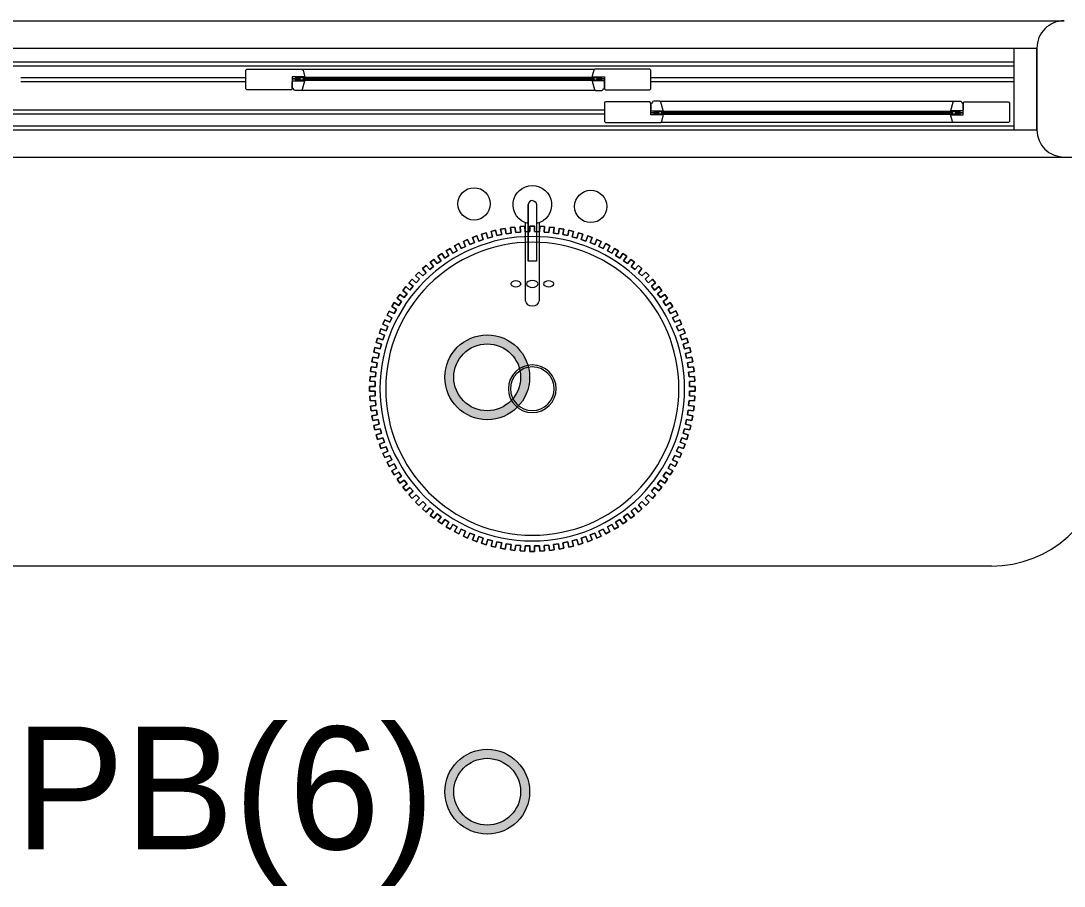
# Model space of a CAD drawing. Header units: metres. Extents: x 14 to 2416, y -346 to 476.
# Drawn here: x 141.987 to 143.517, y -133.198 to -131.928 of the extents above; entities that cross this region are included whole.
import ezdxf

# ---------------------------------------------------------------- set-up
doc = ezdxf.new("R2010")
doc.units = ezdxf.units.M
doc.linetypes.add('0', pattern=[0])
doc.linetypes.add('Dash Style-2', pattern=[0.694425, 0.48607, -0.208355])
doc.layers.get('0').update_dxf_attribs({"linetype": '0', "lineweight": 20})
for name, color, linetype, lineweight in [('A-ANNO-TEXT', 20, 'Continuous', 13), ('A-DOOR', 35, 'Continuous', 5), ('A-WALL', 250, 'Continuous', 20), ('baños', 251, 'Continuous', 0), ('cristales', 131, 'Continuous', 0), ('E Tuberia Emp Piso', 24, 'Dash Style-2', 40), ('MAVA -LUMINARIAS', 1, 'Continuous', 18)]:
    doc.layers.add(name, color=color, linetype=linetype, lineweight=lineweight)
doc.layers.add('MAVA Luminarias', color=1, linetype='Continuous')
doc.styles.add('CENTURY GOTHIC', font='GOTHIC.TTF')
doc.styles.get("Standard").update_dxf_attribs({"font": 'arial.ttf', "height": 0.1875})

# ---------------------------------------------------------------- blocks, each defined once
blk = doc.blocks.new('PL BASE 2N NASAS 09')
at = {"layer": 'A-DOOR'}
for p, q in [((166.3576, -5.2117), (169.0876, -5.2117)), ((166.4316, -5.2517), (169.0136, -5.2517)), ((169.0136, -5.2517), (169.0476, -5.2517)), ((169.0136, -5.2517), (169.0136, -5.3717)), ((169.0476, -5.3717), (169.0476, -5.2517)), ((166.4316, -5.2718), (169.0136, -5.2718)), ((167.8876, -5.2843), (167.8891, -5.2828)), ((167.8876, -5.3113), (167.8876, -5.2843)), ((167.8891, -5.2828), (167.9697, -5.2828)), ((167.9731, -5.2938), (167.9556, -5.2938)), ((167.9556, -5.2938), (167.9556, -5.3113)), ((167.9697, -5.2828), (167.9716, -5.2842)), ((167.9697, -5.2828), (168.3994, -5.2828)), ((167.9716, -5.2842), (167.9736, -5.2923)), ((167.9736, -5.2933), (167.9731, -5.2938)), ((167.9736, -5.2923), (167.9736, -5.2933)), ((168.3976, -5.2842), (168.3956, -5.2923)), ((168.3956, -5.2923), (168.3956, -5.2933)), ((168.3956, -5.2933), (168.3961, -5.2938)), ((168.3961, -5.2938), (168.4136, -5.2938)), ((168.3994, -5.2828), (168.3976, -5.2842)), ((168.4801, -5.2828), (168.3994, -5.2828)), ((168.4136, -5.2938), (168.4136, -5.3113)), ((168.4816, -5.2843), (168.4801, -5.2828)), ((168.4816, -5.3113), (168.4816, -5.2843)), ((167.9556, -5.2968), (167.9606, -5.2968)), ((167.9556, -5.2968), (167.9606, -5.2968)), ((167.9606, -5.2948), (167.9666, -5.2988)), ((167.9606, -5.2988), (167.9666, -5.2948)), ((168.4086, -5.2948), (168.4026, -5.2988)), ((168.4086, -5.2988), (168.4026, -5.2948)), ((168.4136, -5.2968), (168.4086, -5.2968)), ((168.4136, -5.2968), (168.4086, -5.2968)), ((167.8891, -5.3128), (167.8876, -5.3113)), ((167.9541, -5.3128), (167.8891, -5.3128)), ((167.9556, -5.3113), (167.9541, -5.3128)), ((168.4003, -5.3138), (167.9688, -5.3138)), ((168.4136, -5.3113), (168.4151, -5.3128)), ((168.4151, -5.3128), (168.4801, -5.3128)), ((168.4801, -5.3128), (168.4816, -5.3113)), ((168.4136, -5.3323), (168.4151, -5.3308)), ((168.4136, -5.3323), (168.4136, -5.3593)), ((168.4801, -5.3308), (168.4151, -5.3308)), ((168.4816, -5.3323), (168.4801, -5.3308)), ((168.4816, -5.3498), (168.4816, -5.3323)), ((168.4948, -5.3298), (168.9263, -5.3298)), ((168.9396, -5.3323), (168.9411, -5.3308)), ((168.9396, -5.3498), (168.9396, -5.3323)), ((168.9411, -5.3308), (169.0061, -5.3308)), ((169.0061, -5.3308), (169.0076, -5.3323)), ((169.0076, -5.3323), (169.0076, -5.3593)), ((168.4816, -5.3468), (168.4866, -5.3468)), ((168.4816, -5.3468), (168.4866, -5.3468)), ((168.4991, -5.3498), (168.4816, -5.3498)), ((168.4866, -5.3488), (168.4926, -5.3448)), ((168.4866, -5.3448), (168.4926, -5.3488)), ((168.4976, -5.3593), (168.4996, -5.3513)), ((168.4996, -5.3503), (168.4991, -5.3498)), ((168.4996, -5.3513), (168.4996, -5.3503)), ((168.9216, -5.3503), (168.9221, -5.3498)), ((168.9216, -5.3513), (168.9216, -5.3503)), ((168.9236, -5.3593), (168.9216, -5.3513)), ((168.9221, -5.3498), (168.9396, -5.3498)), ((168.9346, -5.3488), (168.9286, -5.3448)), ((168.9346, -5.3448), (168.9286, -5.3488)), ((168.9396, -5.3468), (168.9346, -5.3468)), ((168.9396, -5.3468), (168.9346, -5.3468)), ((168.4136, -5.3593), (168.4151, -5.3608)), ((168.4151, -5.3608), (168.4957, -5.3608)), ((168.4957, -5.3608), (168.4976, -5.3593)), ((168.9254, -5.3608), (168.4957, -5.3608)), ((168.9254, -5.3608), (168.9236, -5.3593)), ((169.0061, -5.3608), (168.9254, -5.3608)), ((169.0076, -5.3593), (169.0061, -5.3608)), ((166.4316, -5.3718), (169.0136, -5.3718)), ((169.0136, -5.3718), (169.0476, -5.3718)), ((166.3576, -5.4117), (169.0876, -5.4117))]:
    blk.add_line(p, q, dxfattribs=at)
at = {"layer": 'A-DOOR', "color": 8}
for p, q in [((166.4316, -5.2778), (169.0136, -5.2778)), ((167.5576, -5.2948), (167.8876, -5.2948)), ((167.5576, -5.3008), (167.8876, -5.3008)), ((168.4816, -5.2948), (169.0136, -5.2948)), ((168.4816, -5.3008), (169.0136, -5.3008)), ((168.4136, -5.3428), (167.0316, -5.3428)), ((168.4136, -5.3488), (167.0316, -5.3488)), ((166.4316, -5.3658), (169.0136, -5.3658))]:
    blk.add_line(p, q, dxfattribs=at)
at = {"layer": 'A-DOOR'}
for points in [[(167.9731, -5.2938), (167.9611, -5.2938), (167.9611, -5.2948), (167.9731, -5.2948)], [(168.3961, -5.2938), (168.4081, -5.2938), (168.4081, -5.2948), (168.3961, -5.2948)], [(167.9556, -5.2968), (167.9606, -5.2968), (167.9606, -5.2968), (167.9556, -5.2968)], [(167.9606, -5.2948), (167.9666, -5.2948), (167.9666, -5.2988), (167.9606, -5.2988)], [(167.9606, -5.2948), (168.4086, -5.2948), (168.4086, -5.2988), (167.9606, -5.2988)], [(167.9731, -5.2988), (167.9611, -5.2988), (167.9611, -5.2998), (167.9731, -5.2998)], [(167.9666, -5.2948), (167.9716, -5.2948), (167.9716, -5.2988), (167.9666, -5.2988)], [(168.3961, -5.2988), (168.4081, -5.2988), (168.4081, -5.2998), (168.3961, -5.2998)], [(168.4026, -5.2948), (168.3976, -5.2948), (168.3976, -5.2988), (168.4026, -5.2988)], [(168.4086, -5.2948), (168.4026, -5.2948), (168.4026, -5.2988), (168.4086, -5.2988)], [(168.4136, -5.2968), (168.4086, -5.2968), (168.4086, -5.2968), (168.4136, -5.2968)], [(168.4816, -5.3468), (168.4866, -5.3468), (168.4866, -5.3468), (168.4816, -5.3468)], [(168.9346, -5.3488), (168.4866, -5.3488), (168.4866, -5.3448), (168.9346, -5.3448)], [(168.4866, -5.3488), (168.4926, -5.3488), (168.4926, -5.3448), (168.4866, -5.3448)], [(168.4991, -5.3448), (168.4871, -5.3448), (168.4871, -5.3438), (168.4991, -5.3438)], [(168.4991, -5.3498), (168.4871, -5.3498), (168.4871, -5.3488), (168.4991, -5.3488)], [(168.4926, -5.3488), (168.4976, -5.3488), (168.4976, -5.3448), (168.4926, -5.3448)], [(168.9221, -5.3448), (168.9341, -5.3448), (168.9341, -5.3438), (168.9221, -5.3438)], [(168.9221, -5.3498), (168.9341, -5.3498), (168.9341, -5.3488), (168.9221, -5.3488)], [(168.9286, -5.3488), (168.9236, -5.3488), (168.9236, -5.3448), (168.9286, -5.3448)], [(168.9346, -5.3488), (168.9286, -5.3488), (168.9286, -5.3448), (168.9346, -5.3448)], [(168.9396, -5.3468), (168.9346, -5.3468), (168.9346, -5.3468), (168.9396, -5.3468)]]:
    blk.add_lwpolyline(points, close=True, dxfattribs=at)
for points in [[(167.9577, -5.3123, 0.341999), (167.9558, -5.3108), (167.9556, -5.3104), (167.9556, -5.3008), (167.9566, -5.2998), (167.9736, -5.2998), (167.9736, -5.3003), (167.9703, -5.3127, -0.339454), (167.9688, -5.3138), (167.9597, -5.3138, -0.341999)], [(168.4114, -5.3123, -0.341999), (168.4134, -5.3108), (168.4136, -5.3104), (168.4136, -5.3008), (168.4126, -5.2998), (168.3956, -5.2998), (168.3956, -5.3003), (168.3989, -5.3127, 0.339454), (168.4003, -5.3138), (168.4095, -5.3138, 0.341999)], [(168.4837, -5.3313, -0.341999), (168.4818, -5.3328), (168.4816, -5.3331), (168.4816, -5.3428), (168.4826, -5.3438), (168.4996, -5.3438), (168.4996, -5.3433), (168.4963, -5.3309, 0.339454), (168.4948, -5.3298), (168.4857, -5.3298, 0.341999)], [(168.9374, -5.3313, 0.341999), (168.9394, -5.3328), (168.9396, -5.3331), (168.9396, -5.3428), (168.9386, -5.3438), (168.9216, -5.3438), (168.9216, -5.3433), (168.9249, -5.3309, -0.339454), (168.9263, -5.3298), (168.9355, -5.3298, -0.341999)]]:
    blk.add_lwpolyline(points, format="xyb", close=True, dxfattribs=at)
at = {"layer": 'A-DOOR', "color": 7}
for points in [[(167.9606, -5.2988), (168.4086, -5.2988), (168.4086, -5.2948), (167.9606, -5.2948)], [(168.9346, -5.3448), (168.4866, -5.3448), (168.4866, -5.3488), (168.9346, -5.3488)]]:
    blk.add_lwpolyline(points, close=True, dxfattribs=at)
at = {"layer": 'A-WALL'}
for p, q in [((169.0476, -5.2517), (169.0476, -5.3717)), ((169.0876, -5.4117), (169.7775, -5.4117))]:
    blk.add_line(p, q, dxfattribs=at)
for centre, start, end in [((169.0876, -5.2517), 89.9998, 180), ((169.0876, -5.3717), 180, 269.9993)]:
    blk.add_arc(centre, 0.04, start, end, dxfattribs=at)
at = {"layer": 'baños', "linetype": 'Continuous'}
blk.add_line((168.3138, -5.4814, 0.0001), (168.3138, -5.5643, 0.0004), dxfattribs=at)
at = {"layer": 'baños'}
for p, q in [((168.2399, -5.5228), (168.2333, -5.5248)), ((168.2333, -5.5248), (168.2399, -5.5228)), ((168.2423, -5.5304), (168.2399, -5.5228)), ((168.2399, -5.5228), (168.2423, -5.5304)), ((168.2538, -5.5191), (168.2472, -5.5208)), ((168.2472, -5.5208), (168.2538, -5.5191)), ((168.2472, -5.5208), (168.2491, -5.5285)), ((168.2491, -5.5285), (168.2472, -5.5208)), ((168.2557, -5.5269), (168.2538, -5.5191)), ((168.2538, -5.5191), (168.2557, -5.5269)), ((168.268, -5.5163), (168.2612, -5.5175)), ((168.2612, -5.5175), (168.268, -5.5163)), ((168.2612, -5.5175), (168.2627, -5.5254)), ((168.2627, -5.5254), (168.2612, -5.5175)), ((168.2694, -5.5242), (168.268, -5.5163)), ((168.268, -5.5163), (168.2694, -5.5242)), ((168.2764, -5.5231), (168.2694, -5.5242)), ((168.2694, -5.5242), (168.2764, -5.5231)), ((168.2822, -5.5143), (168.2754, -5.5152)), ((168.2754, -5.5152), (168.2822, -5.5143)), ((168.2754, -5.5152), (168.2764, -5.5231)), ((168.2764, -5.5231), (168.2754, -5.5152)), ((168.2832, -5.5223), (168.2822, -5.5143)), ((168.2822, -5.5143), (168.2832, -5.5223)), ((168.2902, -5.5216), (168.2832, -5.5223)), ((168.2832, -5.5223), (168.2902, -5.5216)), ((168.2966, -5.5132), (168.2898, -5.5136)), ((168.2898, -5.5136), (168.2966, -5.5132)), ((168.2898, -5.5136), (168.2902, -5.5216)), ((168.2902, -5.5216), (168.2898, -5.5136)), ((168.2971, -5.5212), (168.2966, -5.5132)), ((168.2966, -5.5132), (168.2971, -5.5212)), ((168.3042, -5.521), (168.2971, -5.5212)), ((168.2971, -5.5212), (168.3042, -5.521)), ((168.311, -5.513), (168.3042, -5.513)), ((168.3042, -5.513), (168.3042, -5.521)), ((168.3042, -5.521), (168.3042, -5.513)), ((168.3042, -5.513), (168.311, -5.513)), ((168.311, -5.521), (168.311, -5.513)), ((168.311, -5.513), (168.311, -5.521)), ((168.3181, -5.5212), (168.311, -5.521)), ((168.311, -5.521), (168.3181, -5.5212)), ((168.3186, -5.5132), (168.3181, -5.5212)), ((168.3181, -5.5212), (168.3186, -5.5132)), ((168.3254, -5.5136), (168.3186, -5.5132)), ((168.3186, -5.5132), (168.3254, -5.5136)), ((168.325, -5.5216), (168.3254, -5.5136)), ((168.3254, -5.5136), (168.325, -5.5216)), ((168.332, -5.5223), (168.325, -5.5216)), ((168.325, -5.5216), (168.332, -5.5223)), ((168.333, -5.5143), (168.332, -5.5223)), ((168.332, -5.5223), (168.333, -5.5143)), ((168.3398, -5.5152), (168.333, -5.5143)), ((168.333, -5.5143), (168.3398, -5.5152)), ((168.3388, -5.5231), (168.3398, -5.5152)), ((168.3398, -5.5152), (168.3388, -5.5231)), ((168.3458, -5.5242), (168.3388, -5.5231)), ((168.3388, -5.5231), (168.3458, -5.5242)), ((168.3472, -5.5163), (168.3458, -5.5242)), ((168.3458, -5.5242), (168.3472, -5.5163)), ((168.354, -5.5175), (168.3472, -5.5163)), ((168.3472, -5.5163), (168.354, -5.5175)), ((168.3525, -5.5254), (168.354, -5.5175)), ((168.354, -5.5175), (168.3525, -5.5254)), ((168.3614, -5.5191), (168.3595, -5.5269)), ((168.3595, -5.5269), (168.3614, -5.5191)), ((168.368, -5.5208), (168.3614, -5.5191)), ((168.3614, -5.5191), (168.368, -5.5208)), ((168.3661, -5.5285), (168.368, -5.5208)), ((168.368, -5.5208), (168.3661, -5.5285)), ((168.3753, -5.5228), (168.3729, -5.5304)), ((168.3729, -5.5304), (168.3753, -5.5228)), ((168.3819, -5.5248), (168.3753, -5.5228)), ((168.3753, -5.5228), (168.3819, -5.5248)), ((168.2128, -5.5326), (168.2065, -5.5354)), ((168.2065, -5.5354), (168.2128, -5.5326)), ((168.2065, -5.5354), (168.2098, -5.5427)), ((168.2098, -5.5427), (168.2065, -5.5354)), ((168.2161, -5.5399), (168.2128, -5.5326)), ((168.2128, -5.5326), (168.2161, -5.5399)), ((168.2226, -5.5372), (168.2161, -5.5399)), ((168.2161, -5.5399), (168.2226, -5.5372)), ((168.2262, -5.5273), (168.2198, -5.5297)), ((168.2198, -5.5297), (168.2262, -5.5273)), ((168.2198, -5.5297), (168.2226, -5.5372)), ((168.2226, -5.5372), (168.2198, -5.5297)), ((168.229, -5.5348), (168.2262, -5.5273)), ((168.2262, -5.5273), (168.229, -5.5348)), ((168.2357, -5.5325), (168.229, -5.5348)), ((168.229, -5.5348), (168.2357, -5.5325)), ((168.2333, -5.5248), (168.2357, -5.5325)), ((168.2357, -5.5325), (168.2333, -5.5248)), ((168.2491, -5.5285), (168.2423, -5.5304)), ((168.2423, -5.5304), (168.2491, -5.5285)), ((168.2627, -5.5254), (168.2557, -5.5269)), ((168.2557, -5.5269), (168.2627, -5.5254)), ((168.3595, -5.5269), (168.3525, -5.5254)), ((168.3525, -5.5254), (168.3595, -5.5269)), ((168.3729, -5.5304), (168.3661, -5.5285)), ((168.3661, -5.5285), (168.3729, -5.5304)), ((168.3795, -5.5325), (168.3819, -5.5248)), ((168.3819, -5.5248), (168.3795, -5.5325)), ((168.3862, -5.5348), (168.3795, -5.5325)), ((168.3795, -5.5325), (168.3862, -5.5348)), ((168.389, -5.5273), (168.3862, -5.5348)), ((168.3862, -5.5348), (168.389, -5.5273)), ((168.3954, -5.5297), (168.389, -5.5273)), ((168.389, -5.5273), (168.3954, -5.5297)), ((168.3926, -5.5372), (168.3954, -5.5297)), ((168.3954, -5.5297), (168.3926, -5.5372)), ((168.3991, -5.5399), (168.3926, -5.5372)), ((168.3926, -5.5372), (168.3991, -5.5399)), ((168.4024, -5.5326), (168.3991, -5.5399)), ((168.3991, -5.5399), (168.4024, -5.5326)), ((168.4087, -5.5354), (168.4024, -5.5326)), ((168.4024, -5.5326), (168.4087, -5.5354)), ((168.4054, -5.5427), (168.4087, -5.5354)), ((168.4087, -5.5354), (168.4054, -5.5427)), ((168.1749, -5.5533), (168.1692, -5.5572)), ((168.1692, -5.5572), (168.1749, -5.5533)), ((168.1794, -5.5599), (168.1749, -5.5533)), ((168.1749, -5.5533), (168.1794, -5.5599)), ((168.1871, -5.5456), (168.1812, -5.5492)), ((168.1812, -5.5492), (168.1871, -5.5456)), ((168.1812, -5.5492), (168.1854, -5.556)), ((168.1854, -5.556), (168.1812, -5.5492)), ((168.1912, -5.5525), (168.1871, -5.5456)), ((168.1871, -5.5456), (168.1912, -5.5525)), ((168.1974, -5.549), (168.1912, -5.5525)), ((168.1912, -5.5525), (168.1974, -5.549)), ((168.1997, -5.5387), (168.1937, -5.5419)), ((168.1937, -5.5419), (168.1997, -5.5387)), ((168.1937, -5.5419), (168.1974, -5.549)), ((168.1974, -5.549), (168.1937, -5.5419)), ((168.2035, -5.5458), (168.1997, -5.5387)), ((168.1997, -5.5387), (168.2035, -5.5458)), ((168.2098, -5.5427), (168.2035, -5.5458)), ((168.2035, -5.5458), (168.2098, -5.5427)), ((168.4117, -5.5458), (168.4054, -5.5427)), ((168.4054, -5.5427), (168.4117, -5.5458)), ((168.4155, -5.5387), (168.4117, -5.5458)), ((168.4117, -5.5458), (168.4155, -5.5387)), ((168.4215, -5.5419), (168.4155, -5.5387)), ((168.4155, -5.5387), (168.4215, -5.5419)), ((168.4178, -5.549), (168.4215, -5.5419)), ((168.4215, -5.5419), (168.4178, -5.549)), ((168.424, -5.5525), (168.4178, -5.549)), ((168.4178, -5.549), (168.424, -5.5525)), ((168.4281, -5.5456), (168.424, -5.5525)), ((168.424, -5.5525), (168.4281, -5.5456)), ((168.434, -5.5492), (168.4281, -5.5456)), ((168.4281, -5.5456), (168.434, -5.5492)), ((168.4298, -5.556), (168.434, -5.5492)), ((168.434, -5.5492), (168.4298, -5.556)), ((168.4403, -5.5533), (168.4358, -5.5599)), ((168.4358, -5.5599), (168.4403, -5.5533)), ((168.446, -5.5572), (168.4403, -5.5533)), ((168.4403, -5.5533), (168.446, -5.5572)), ((168.1631, -5.5617), (168.1577, -5.5659)), ((168.1577, -5.5659), (168.1631, -5.5617)), ((168.1577, -5.5659), (168.1627, -5.5722)), ((168.1627, -5.5722), (168.1577, -5.5659)), ((168.1681, -5.568), (168.1631, -5.5617)), ((168.1631, -5.5617), (168.1681, -5.568)), ((168.1738, -5.5638), (168.1681, -5.568)), ((168.1681, -5.568), (168.1738, -5.5638)), ((168.1692, -5.5572), (168.1738, -5.5638)), ((168.1738, -5.5638), (168.1692, -5.5572)), ((168.1854, -5.556), (168.1794, -5.5599)), ((168.1794, -5.5599), (168.1854, -5.556)), ((168.4358, -5.5599), (168.4298, -5.556)), ((168.4298, -5.556), (168.4358, -5.5599)), ((168.4414, -5.5638), (168.446, -5.5572)), ((168.446, -5.5572), (168.4414, -5.5638)), ((168.4471, -5.568), (168.4414, -5.5638)), ((168.4414, -5.5638), (168.4471, -5.568)), ((168.4521, -5.5617), (168.4471, -5.568)), ((168.4471, -5.568), (168.4521, -5.5617)), ((168.4575, -5.5659), (168.4521, -5.5617)), ((168.4521, -5.5617), (168.4575, -5.5659)), ((168.4525, -5.5722), (168.4575, -5.5659)), ((168.4575, -5.5659), (168.4525, -5.5722)), ((168.1413, -5.5805), (168.1364, -5.5853)), ((168.1364, -5.5853), (168.1413, -5.5805)), ((168.147, -5.5861), (168.1413, -5.5805)), ((168.1413, -5.5805), (168.147, -5.5861)), ((168.1519, -5.5707), (168.1468, -5.5753)), ((168.1468, -5.5753), (168.1519, -5.5707)), ((168.1468, -5.5753), (168.1521, -5.5813)), ((168.1521, -5.5813), (168.1468, -5.5753)), ((168.1521, -5.5813), (168.147, -5.5861)), ((168.147, -5.5861), (168.1521, -5.5813)), ((168.1572, -5.5767), (168.1519, -5.5707)), ((168.1519, -5.5707), (168.1572, -5.5767)), ((168.1627, -5.5722), (168.1572, -5.5767)), ((168.1572, -5.5767), (168.1627, -5.5722)), ((168.458, -5.5767), (168.4525, -5.5722)), ((168.4525, -5.5722), (168.458, -5.5767)), ((168.4633, -5.5707), (168.458, -5.5767)), ((168.458, -5.5767), (168.4633, -5.5707)), ((168.4631, -5.5813), (168.4684, -5.5753)), ((168.4684, -5.5753), (168.4631, -5.5813)), ((168.4682, -5.5861), (168.4631, -5.5813)), ((168.4631, -5.5813), (168.4682, -5.5861)), ((168.4684, -5.5753), (168.4633, -5.5707)), ((168.4633, -5.5707), (168.4684, -5.5753)), ((168.4739, -5.5805), (168.4682, -5.5861)), ((168.4682, -5.5861), (168.4739, -5.5805)), ((168.4788, -5.5853), (168.4739, -5.5805)), ((168.4739, -5.5805), (168.4788, -5.5853)), ((168.1313, -5.5908), (168.1267, -5.596)), ((168.1267, -5.596), (168.1313, -5.5908)), ((168.1267, -5.596), (168.1327, -5.6013)), ((168.1327, -5.6013), (168.1267, -5.596)), ((168.1373, -5.5961), (168.1313, -5.5908)), ((168.1313, -5.5908), (168.1373, -5.5961)), ((168.1364, -5.5853), (168.1421, -5.591)), ((168.1421, -5.591), (168.1364, -5.5853)), ((168.1421, -5.591), (168.1373, -5.5961)), ((168.1373, -5.5961), (168.1421, -5.591)), ((168.4731, -5.591), (168.4788, -5.5853)), ((168.4788, -5.5853), (168.4731, -5.591)), ((168.4779, -5.5961), (168.4731, -5.591)), ((168.4731, -5.591), (168.4779, -5.5961)), ((168.4839, -5.5908), (168.4779, -5.5961)), ((168.4779, -5.5961), (168.4839, -5.5908)), ((168.4825, -5.6013), (168.4885, -5.596)), ((168.4885, -5.596), (168.4825, -5.6013)), ((168.4885, -5.596), (168.4839, -5.5908)), ((168.4839, -5.5908), (168.4885, -5.596)), ((168.1132, -5.6132), (168.1093, -5.6189)), ((168.1093, -5.6189), (168.1132, -5.6132)), ((168.1198, -5.6178), (168.1132, -5.6132)), ((168.1132, -5.6132), (168.1198, -5.6178)), ((168.1219, -5.6018), (168.1176, -5.6072)), ((168.1176, -5.6072), (168.1219, -5.6018)), ((168.1176, -5.6072), (168.1239, -5.6121)), ((168.1239, -5.6121), (168.1176, -5.6072)), ((168.1239, -5.6121), (168.1198, -5.6178)), ((168.1198, -5.6178), (168.1239, -5.6121)), ((168.1282, -5.6067), (168.1219, -5.6018)), ((168.1219, -5.6018), (168.1282, -5.6067)), ((168.1327, -5.6013), (168.1282, -5.6067)), ((168.1282, -5.6067), (168.1327, -5.6013)), ((168.487, -5.6067), (168.4825, -5.6013)), ((168.4825, -5.6013), (168.487, -5.6067)), ((168.4933, -5.6018), (168.487, -5.6067)), ((168.487, -5.6067), (168.4933, -5.6018)), ((168.4913, -5.6121), (168.4976, -5.6072)), ((168.4976, -5.6072), (168.4913, -5.6121)), ((168.4954, -5.6178), (168.4913, -5.6121)), ((168.4913, -5.6121), (168.4954, -5.6178)), ((168.4976, -5.6072), (168.4933, -5.6018)), ((168.4933, -5.6018), (168.4976, -5.6072)), ((168.502, -5.6132), (168.4954, -5.6178)), ((168.4954, -5.6178), (168.502, -5.6132)), ((168.5059, -5.6189), (168.502, -5.6132)), ((168.502, -5.6132), (168.5059, -5.6189)), ((168.1052, -5.6252), (168.1016, -5.6311)), ((168.1016, -5.6311), (168.1052, -5.6252)), ((168.112, -5.6294), (168.1052, -5.6252)), ((168.1052, -5.6252), (168.112, -5.6294)), ((168.1093, -5.6189), (168.1159, -5.6234)), ((168.1159, -5.6234), (168.1093, -5.6189)), ((168.1159, -5.6234), (168.112, -5.6294)), ((168.112, -5.6294), (168.1159, -5.6234)), ((168.4993, -5.6234), (168.5059, -5.6189)), ((168.5059, -5.6189), (168.4993, -5.6234)), ((168.5032, -5.6294), (168.4993, -5.6234)), ((168.4993, -5.6234), (168.5032, -5.6294)), ((168.51, -5.6252), (168.5032, -5.6294)), ((168.5032, -5.6294), (168.51, -5.6252)), ((168.5136, -5.6311), (168.51, -5.6252)), ((168.51, -5.6252), (168.5136, -5.6311)), ((168.0979, -5.6377), (168.0947, -5.6438)), ((168.0947, -5.6438), (168.0979, -5.6377)), ((168.0947, -5.6438), (168.1018, -5.6475)), ((168.1018, -5.6475), (168.0947, -5.6438)), ((168.105, -5.6414), (168.0979, -5.6377)), ((168.0979, -5.6377), (168.105, -5.6414)), ((168.1016, -5.6311), (168.1085, -5.6353)), ((168.1085, -5.6353), (168.1016, -5.6311)), ((168.1085, -5.6353), (168.105, -5.6414)), ((168.105, -5.6414), (168.1085, -5.6353)), ((168.5067, -5.6353), (168.5136, -5.6311)), ((168.5136, -5.6311), (168.5067, -5.6353)), ((168.5102, -5.6414), (168.5067, -5.6353)), ((168.5067, -5.6353), (168.5102, -5.6414)), ((168.518, -5.6373), (168.5102, -5.6414)), ((168.5102, -5.6414), (168.518, -5.6373)), ((168.5134, -5.6475), (168.5211, -5.6434)), ((168.5211, -5.6434), (168.5134, -5.6475)), ((168.5211, -5.6434), (168.518, -5.6373)), ((168.518, -5.6373), (168.5211, -5.6434)), ((168.0914, -5.6506), (168.0886, -5.6568)), ((168.0886, -5.6568), (168.0914, -5.6506)), ((168.0886, -5.6568), (168.0959, -5.6601)), ((168.0959, -5.6601), (168.0886, -5.6568)), ((168.0987, -5.6538), (168.0914, -5.6506)), ((168.0914, -5.6506), (168.0987, -5.6538)), ((168.0959, -5.6601), (168.0932, -5.6666)), ((168.0932, -5.6666), (168.0959, -5.6601)), ((168.1018, -5.6475), (168.0987, -5.6538)), ((168.0987, -5.6538), (168.1018, -5.6475)), ((168.5165, -5.6538), (168.5134, -5.6475)), ((168.5134, -5.6475), (168.5165, -5.6538)), ((168.5238, -5.6506), (168.5165, -5.6538)), ((168.5165, -5.6538), (168.5238, -5.6506)), ((168.5193, -5.6601), (168.5266, -5.6568)), ((168.5266, -5.6568), (168.5193, -5.6601)), ((168.522, -5.6666), (168.5193, -5.6601)), ((168.5193, -5.6601), (168.522, -5.6666)), ((168.5266, -5.6568), (168.5238, -5.6506)), ((168.5238, -5.6506), (168.5266, -5.6568)), ((168.0857, -5.6638), (168.0833, -5.6702)), ((168.0833, -5.6702), (168.0857, -5.6638)), ((168.0833, -5.6702), (168.0908, -5.6731)), ((168.0908, -5.6731), (168.0833, -5.6702)), ((168.0932, -5.6666), (168.0857, -5.6638)), ((168.0857, -5.6638), (168.0932, -5.6666)), ((168.0908, -5.6731), (168.0884, -5.6797)), ((168.0884, -5.6797), (168.0908, -5.6731)), ((168.5295, -5.6638), (168.522, -5.6666)), ((168.522, -5.6666), (168.5295, -5.6638)), ((168.5244, -5.6731), (168.5319, -5.6702)), ((168.5319, -5.6702), (168.5244, -5.6731)), ((168.5268, -5.6797), (168.5244, -5.6731)), ((168.5244, -5.6731), (168.5268, -5.6797)), ((168.5319, -5.6702), (168.5295, -5.6638)), ((168.5295, -5.6638), (168.5319, -5.6702)), ((168.0767, -5.6912), (168.0751, -5.6979)), ((168.0751, -5.6979), (168.0767, -5.6912)), ((168.0845, -5.6931), (168.0767, -5.6912)), ((168.0767, -5.6912), (168.0845, -5.6931)), ((168.0808, -5.6774), (168.0788, -5.6839)), ((168.0788, -5.6839), (168.0808, -5.6774)), ((168.0788, -5.6839), (168.0864, -5.6863)), ((168.0864, -5.6863), (168.0788, -5.6839)), ((168.0884, -5.6797), (168.0808, -5.6774)), ((168.0808, -5.6774), (168.0884, -5.6797)), ((168.0864, -5.6863), (168.0845, -5.6931)), ((168.0845, -5.6931), (168.0864, -5.6863)), ((168.5344, -5.6774), (168.5268, -5.6797)), ((168.5268, -5.6797), (168.5344, -5.6774)), ((168.5288, -5.6863), (168.5364, -5.6839)), ((168.5364, -5.6839), (168.5288, -5.6863)), ((168.5307, -5.6931), (168.5288, -5.6863)), ((168.5288, -5.6863), (168.5307, -5.6931)), ((168.5385, -5.6912), (168.5307, -5.6931)), ((168.5307, -5.6931), (168.5385, -5.6912)), ((168.5364, -5.6839), (168.5344, -5.6774)), ((168.5344, -5.6774), (168.5364, -5.6839)), ((168.5401, -5.6979), (168.5385, -5.6912)), ((168.5385, -5.6912), (168.5401, -5.6979)), ((168.0735, -5.7052), (168.0723, -5.712)), ((168.0723, -5.712), (168.0735, -5.7052)), ((168.0814, -5.7067), (168.0735, -5.7052)), ((168.0735, -5.7052), (168.0814, -5.7067)), ((168.0751, -5.6979), (168.0829, -5.6998)), ((168.0829, -5.6998), (168.0751, -5.6979)), ((168.0829, -5.6998), (168.0814, -5.7067)), ((168.0814, -5.7067), (168.0829, -5.6998)), ((168.5323, -5.6998), (168.5401, -5.6979)), ((168.5401, -5.6979), (168.5323, -5.6998)), ((168.5338, -5.7067), (168.5323, -5.6998)), ((168.5323, -5.6998), (168.5338, -5.7067)), ((168.5417, -5.7052), (168.5338, -5.7067)), ((168.5338, -5.7067), (168.5417, -5.7052)), ((168.5429, -5.712), (168.5417, -5.7052)), ((168.5417, -5.7052), (168.5429, -5.712)), ((168.0711, -5.7195), (168.0703, -5.7263)), ((168.0703, -5.7263), (168.0711, -5.7195)), ((168.0791, -5.7204), (168.0711, -5.7195)), ((168.0711, -5.7195), (168.0791, -5.7204)), ((168.0723, -5.712), (168.0801, -5.7134)), ((168.0801, -5.7134), (168.0723, -5.712)), ((168.0801, -5.7134), (168.0791, -5.7204)), ((168.0791, -5.7204), (168.0801, -5.7134)), ((168.5351, -5.7134), (168.5429, -5.712)), ((168.5429, -5.712), (168.5351, -5.7134)), ((168.5361, -5.7204), (168.5351, -5.7134)), ((168.5351, -5.7134), (168.5361, -5.7204)), ((168.5441, -5.7195), (168.5361, -5.7204)), ((168.5361, -5.7204), (168.5441, -5.7195)), ((168.5449, -5.7263), (168.5441, -5.7195)), ((168.5441, -5.7195), (168.5449, -5.7263)), ((168.0696, -5.7338), (168.0692, -5.7406)), ((168.0692, -5.7406), (168.0696, -5.7338)), ((168.0776, -5.7343), (168.0696, -5.7338)), ((168.0696, -5.7338), (168.0776, -5.7343)), ((168.0703, -5.7263), (168.0783, -5.7272)), ((168.0783, -5.7272), (168.0703, -5.7263)), ((168.0783, -5.7272), (168.0776, -5.7343)), ((168.0776, -5.7343), (168.0783, -5.7272)), ((168.5369, -5.7272), (168.5449, -5.7263)), ((168.5449, -5.7263), (168.5369, -5.7272)), ((168.5376, -5.7343), (168.5369, -5.7272)), ((168.5369, -5.7272), (168.5376, -5.7343)), ((168.5456, -5.7338), (168.5376, -5.7343)), ((168.5376, -5.7343), (168.5456, -5.7338)), ((168.546, -5.7406), (168.5456, -5.7338)), ((168.5456, -5.7338), (168.546, -5.7406)), ((168.077, -5.7482), (168.069, -5.7482)), ((168.069, -5.7482), (168.069, -5.7551)), ((168.069, -5.7551), (168.069, -5.7482)), ((168.069, -5.7482), (168.077, -5.7482)), ((168.0692, -5.7406), (168.0772, -5.7411)), ((168.0772, -5.7411), (168.0692, -5.7406)), ((168.0772, -5.7411), (168.077, -5.7482)), ((168.077, -5.7482), (168.0772, -5.7411)), ((168.538, -5.7411), (168.546, -5.7406)), ((168.546, -5.7406), (168.538, -5.7411)), ((168.5382, -5.7482), (168.538, -5.7411)), ((168.538, -5.7411), (168.5382, -5.7482)), ((168.5462, -5.7482), (168.5382, -5.7482)), ((168.5382, -5.7482), (168.5462, -5.7482)), ((168.5462, -5.7551), (168.5462, -5.7482)), ((168.5462, -5.7482), (168.5462, -5.7551)), ((168.069, -5.7551), (168.077, -5.7551)), ((168.077, -5.7551), (168.069, -5.7551)), ((168.0772, -5.7621), (168.0692, -5.7626)), ((168.0692, -5.7626), (168.0772, -5.7621)), ((168.0692, -5.7626), (168.0696, -5.7695)), ((168.0696, -5.7695), (168.0692, -5.7626)), ((168.077, -5.7551), (168.0772, -5.7621)), ((168.0772, -5.7621), (168.077, -5.7551)), ((168.538, -5.7621), (168.5382, -5.7551)), ((168.5382, -5.7551), (168.538, -5.7621)), ((168.546, -5.7626), (168.538, -5.7621)), ((168.538, -5.7621), (168.546, -5.7626)), ((168.5382, -5.7551), (168.5462, -5.7551)), ((168.5462, -5.7551), (168.5382, -5.7551)), ((168.5456, -5.7695), (168.546, -5.7626)), ((168.546, -5.7626), (168.5456, -5.7695)), ((168.0696, -5.7695), (168.0776, -5.769)), ((168.0776, -5.769), (168.0696, -5.7695)), ((168.0783, -5.776), (168.0703, -5.777)), ((168.0703, -5.777), (168.0783, -5.776)), ((168.0703, -5.777), (168.0711, -5.7838)), ((168.0711, -5.7838), (168.0703, -5.777)), ((168.0711, -5.7838), (168.0791, -5.7828)), ((168.0791, -5.7828), (168.0711, -5.7838)), ((168.0776, -5.769), (168.0783, -5.776)), ((168.0783, -5.776), (168.0776, -5.769)), ((168.0791, -5.7828), (168.0801, -5.7898)), ((168.0801, -5.7898), (168.0791, -5.7828)), ((168.5351, -5.7898), (168.5361, -5.7828)), ((168.5361, -5.7828), (168.5351, -5.7898)), ((168.5361, -5.7828), (168.5441, -5.7838)), ((168.5441, -5.7838), (168.5361, -5.7828)), ((168.5369, -5.776), (168.5376, -5.769)), ((168.5376, -5.769), (168.5369, -5.776)), ((168.5449, -5.777), (168.5369, -5.776)), ((168.5369, -5.776), (168.5449, -5.777)), ((168.5376, -5.769), (168.5456, -5.7695)), ((168.5456, -5.7695), (168.5376, -5.769)), ((168.5441, -5.7838), (168.5449, -5.777)), ((168.5449, -5.777), (168.5441, -5.7838)), ((168.0801, -5.7898), (168.0723, -5.7913)), ((168.0723, -5.7913), (168.0801, -5.7898)), ((168.0723, -5.7913), (168.0735, -5.798)), ((168.0735, -5.798), (168.0723, -5.7913)), ((168.0735, -5.798), (168.0814, -5.7966)), ((168.0814, -5.7966), (168.0735, -5.798)), ((168.0814, -5.7966), (168.0829, -5.8035)), ((168.0829, -5.8035), (168.0814, -5.7966)), ((168.5323, -5.8035), (168.5338, -5.7966)), ((168.5338, -5.7966), (168.5323, -5.8035)), ((168.5338, -5.7966), (168.5417, -5.798)), ((168.5417, -5.798), (168.5338, -5.7966)), ((168.5429, -5.7913), (168.5351, -5.7898)), ((168.5351, -5.7898), (168.5429, -5.7913)), ((168.5417, -5.798), (168.5429, -5.7913)), ((168.5429, -5.7913), (168.5417, -5.798)), ((168.0829, -5.8035), (168.0751, -5.8054)), ((168.0751, -5.8054), (168.0829, -5.8035)), ((168.0751, -5.8054), (168.0767, -5.8121)), ((168.0767, -5.8121), (168.0751, -5.8054)), ((168.0767, -5.8121), (168.0845, -5.8102)), ((168.0845, -5.8102), (168.0767, -5.8121)), ((168.0845, -5.8102), (168.0864, -5.817)), ((168.0864, -5.817), (168.0845, -5.8102)), ((168.5288, -5.817), (168.5307, -5.8102)), ((168.5307, -5.8102), (168.5288, -5.817)), ((168.5307, -5.8102), (168.5385, -5.8121)), ((168.5385, -5.8121), (168.5307, -5.8102)), ((168.5401, -5.8054), (168.5323, -5.8035)), ((168.5323, -5.8035), (168.5401, -5.8054)), ((168.5385, -5.8121), (168.5401, -5.8054)), ((168.5401, -5.8054), (168.5385, -5.8121)), ((168.0864, -5.817), (168.0788, -5.8193)), ((168.0788, -5.8193), (168.0864, -5.817)), ((168.0788, -5.8193), (168.0808, -5.8259)), ((168.0808, -5.8259), (168.0788, -5.8193)), ((168.0808, -5.8259), (168.0884, -5.8235)), ((168.0884, -5.8235), (168.0808, -5.8259)), ((168.0884, -5.8235), (168.0908, -5.8302)), ((168.0908, -5.8302), (168.0884, -5.8235)), ((168.5244, -5.8302), (168.5268, -5.8235)), ((168.5268, -5.8235), (168.5244, -5.8302)), ((168.5268, -5.8235), (168.5344, -5.8259)), ((168.5344, -5.8259), (168.5268, -5.8235)), ((168.5364, -5.8193), (168.5288, -5.817)), ((168.5288, -5.817), (168.5364, -5.8193)), ((168.5344, -5.8259), (168.5364, -5.8193)), ((168.5364, -5.8193), (168.5344, -5.8259)), ((168.0908, -5.8302), (168.0833, -5.833)), ((168.0833, -5.833), (168.0908, -5.8302)), ((168.0833, -5.833), (168.0857, -5.8395)), ((168.0857, -5.8395), (168.0833, -5.833)), ((168.0857, -5.8395), (168.0932, -5.8366)), ((168.0932, -5.8366), (168.0857, -5.8395)), ((168.0959, -5.8431), (168.0886, -5.8464)), ((168.0886, -5.8464), (168.0959, -5.8431)), ((168.0932, -5.8366), (168.0959, -5.8431)), ((168.0959, -5.8431), (168.0932, -5.8366)), ((168.5193, -5.8431), (168.522, -5.8366)), ((168.522, -5.8366), (168.5193, -5.8431)), ((168.5266, -5.8464), (168.5193, -5.8431)), ((168.5193, -5.8431), (168.5266, -5.8464)), ((168.522, -5.8366), (168.5295, -5.8395)), ((168.5295, -5.8395), (168.522, -5.8366)), ((168.5319, -5.833), (168.5244, -5.8302)), ((168.5244, -5.8302), (168.5319, -5.833)), ((168.5295, -5.8395), (168.5319, -5.833)), ((168.5319, -5.833), (168.5295, -5.8395)), ((168.0886, -5.8464), (168.0914, -5.8527)), ((168.0914, -5.8527), (168.0886, -5.8464)), ((168.0914, -5.8527), (168.0987, -5.8494)), ((168.0987, -5.8494), (168.0914, -5.8527)), ((168.1018, -5.8558), (168.0947, -5.8595)), ((168.0947, -5.8595), (168.1018, -5.8558)), ((168.0947, -5.8595), (168.0979, -5.8656)), ((168.0979, -5.8656), (168.0947, -5.8595)), ((168.0987, -5.8494), (168.1018, -5.8558)), ((168.1018, -5.8558), (168.0987, -5.8494)), ((168.5134, -5.8558), (168.5165, -5.8494)), ((168.5165, -5.8494), (168.5134, -5.8558)), ((168.5205, -5.8595), (168.5134, -5.8558)), ((168.5134, -5.8558), (168.5205, -5.8595)), ((168.5165, -5.8494), (168.5238, -5.8527)), ((168.5238, -5.8527), (168.5165, -5.8494)), ((168.5173, -5.8656), (168.5205, -5.8595)), ((168.5205, -5.8595), (168.5173, -5.8656)), ((168.5238, -5.8527), (168.5266, -5.8464)), ((168.5266, -5.8464), (168.5238, -5.8527)), ((168.0979, -5.8656), (168.105, -5.8618)), ((168.105, -5.8618), (168.0979, -5.8656)), ((168.1085, -5.868), (168.1016, -5.8721)), ((168.1016, -5.8721), (168.1085, -5.868)), ((168.1016, -5.8721), (168.1052, -5.878)), ((168.1052, -5.878), (168.1016, -5.8721)), ((168.105, -5.8618), (168.1085, -5.868)), ((168.1085, -5.868), (168.105, -5.8618)), ((168.1052, -5.878), (168.112, -5.8739)), ((168.112, -5.8739), (168.1052, -5.878)), ((168.112, -5.8739), (168.1159, -5.8798)), ((168.1159, -5.8798), (168.112, -5.8739)), ((168.4993, -5.8798), (168.5032, -5.8739)), ((168.5032, -5.8739), (168.4993, -5.8798)), ((168.5032, -5.8739), (168.51, -5.878)), ((168.51, -5.878), (168.5032, -5.8739)), ((168.5067, -5.868), (168.5102, -5.8618)), ((168.5102, -5.8618), (168.5067, -5.868)), ((168.5136, -5.8721), (168.5067, -5.868)), ((168.5067, -5.868), (168.5136, -5.8721)), ((168.51, -5.878), (168.5136, -5.8721)), ((168.5136, -5.8721), (168.51, -5.878)), ((168.5102, -5.8618), (168.5173, -5.8656)), ((168.5173, -5.8656), (168.5102, -5.8618)), ((168.1159, -5.8798), (168.1093, -5.8844)), ((168.1093, -5.8844), (168.1159, -5.8798)), ((168.1093, -5.8844), (168.1132, -5.89)), ((168.1132, -5.89), (168.1093, -5.8844)), ((168.1132, -5.89), (168.1198, -5.8855)), ((168.1198, -5.8855), (168.1132, -5.89)), ((168.1198, -5.8855), (168.1239, -5.8911)), ((168.1239, -5.8911), (168.1198, -5.8855)), ((168.4913, -5.8911), (168.4954, -5.8855)), ((168.4954, -5.8855), (168.4913, -5.8911)), ((168.4954, -5.8855), (168.502, -5.89)), ((168.502, -5.89), (168.4954, -5.8855)), ((168.5059, -5.8844), (168.4993, -5.8798)), ((168.4993, -5.8798), (168.5059, -5.8844)), ((168.502, -5.89), (168.5059, -5.8844)), ((168.5059, -5.8844), (168.502, -5.89)), ((168.1239, -5.8911), (168.1176, -5.8961)), ((168.1176, -5.8961), (168.1239, -5.8911)), ((168.1176, -5.8961), (168.1219, -5.9015)), ((168.1219, -5.9015), (168.1176, -5.8961)), ((168.1219, -5.9015), (168.1282, -5.8966)), ((168.1282, -5.8966), (168.1219, -5.9015)), ((168.1327, -5.902), (168.1267, -5.9073)), ((168.1267, -5.9073), (168.1327, -5.902)), ((168.1282, -5.8966), (168.1327, -5.902)), ((168.1327, -5.902), (168.1282, -5.8966)), ((168.4825, -5.902), (168.487, -5.8966)), ((168.487, -5.8966), (168.4825, -5.902)), ((168.4885, -5.9073), (168.4825, -5.902)), ((168.4825, -5.902), (168.4885, -5.9073)), ((168.487, -5.8966), (168.4933, -5.9015)), ((168.4933, -5.9015), (168.487, -5.8966)), ((168.4976, -5.8961), (168.4913, -5.8911)), ((168.4913, -5.8911), (168.4976, -5.8961)), ((168.4933, -5.9015), (168.4976, -5.8961)), ((168.4976, -5.8961), (168.4933, -5.9015)), ((168.1267, -5.9073), (168.1313, -5.9124)), ((168.1313, -5.9124), (168.1267, -5.9073)), ((168.1313, -5.9124), (168.1373, -5.9071)), ((168.1373, -5.9071), (168.1313, -5.9124)), ((168.1421, -5.9123), (168.1364, -5.9179)), ((168.1364, -5.9179), (168.1421, -5.9123)), ((168.1364, -5.9179), (168.1413, -5.9228)), ((168.1413, -5.9228), (168.1364, -5.9179)), ((168.1373, -5.9071), (168.1421, -5.9123)), ((168.1421, -5.9123), (168.1373, -5.9071)), ((168.1413, -5.9228), (168.147, -5.9171)), ((168.147, -5.9171), (168.1413, -5.9228)), ((168.147, -5.9171), (168.1521, -5.922)), ((168.1521, -5.922), (168.147, -5.9171)), ((168.4631, -5.922), (168.4682, -5.9171)), ((168.4682, -5.9171), (168.4631, -5.922)), ((168.4682, -5.9171), (168.4739, -5.9228)), ((168.4739, -5.9228), (168.4682, -5.9171)), ((168.4731, -5.9123), (168.4779, -5.9071)), ((168.4779, -5.9071), (168.4731, -5.9123)), ((168.4788, -5.9179), (168.4731, -5.9123)), ((168.4731, -5.9123), (168.4788, -5.9179)), ((168.4739, -5.9228), (168.4788, -5.9179)), ((168.4788, -5.9179), (168.4739, -5.9228)), ((168.4779, -5.9071), (168.4839, -5.9124)), ((168.4839, -5.9124), (168.4779, -5.9071)), ((168.4839, -5.9124), (168.4885, -5.9073)), ((168.4885, -5.9073), (168.4839, -5.9124)), ((168.1521, -5.922), (168.1468, -5.928)), ((168.1468, -5.928), (168.1521, -5.922)), ((168.1468, -5.928), (168.1519, -5.9325)), ((168.1519, -5.9325), (168.1468, -5.928)), ((168.1519, -5.9325), (168.1572, -5.9265)), ((168.1572, -5.9265), (168.1519, -5.9325)), ((168.1572, -5.9265), (168.1627, -5.931)), ((168.1627, -5.931), (168.1572, -5.9265)), ((168.1627, -5.931), (168.1577, -5.9374)), ((168.1577, -5.9374), (168.1627, -5.931)), ((168.1631, -5.9416), (168.1681, -5.9353)), ((168.1681, -5.9353), (168.1631, -5.9416)), ((168.1681, -5.9353), (168.1738, -5.9395)), ((168.1738, -5.9395), (168.1681, -5.9353)), ((168.4414, -5.9395), (168.4471, -5.9353)), ((168.4471, -5.9353), (168.4414, -5.9395)), ((168.4471, -5.9353), (168.4521, -5.9416)), ((168.4521, -5.9416), (168.4471, -5.9353)), ((168.4525, -5.931), (168.458, -5.9265)), ((168.458, -5.9265), (168.4525, -5.931)), ((168.4575, -5.9374), (168.4525, -5.931)), ((168.4525, -5.931), (168.4575, -5.9374)), ((168.458, -5.9265), (168.4633, -5.9325)), ((168.4633, -5.9325), (168.458, -5.9265)), ((168.4684, -5.928), (168.4631, -5.922)), ((168.4631, -5.922), (168.4684, -5.928)), ((168.4633, -5.9325), (168.4684, -5.928)), ((168.4684, -5.928), (168.4633, -5.9325)), ((168.1577, -5.9374), (168.1631, -5.9416)), ((168.1631, -5.9416), (168.1577, -5.9374)), ((168.1738, -5.9395), (168.1692, -5.9461)), ((168.1692, -5.9461), (168.1738, -5.9395)), ((168.1692, -5.9461), (168.1749, -5.95)), ((168.1749, -5.95), (168.1692, -5.9461)), ((168.1749, -5.95), (168.1794, -5.9434)), ((168.1794, -5.9434), (168.1749, -5.95)), ((168.1794, -5.9434), (168.1854, -5.9472)), ((168.1854, -5.9472), (168.1794, -5.9434)), ((168.1854, -5.9472), (168.1812, -5.9541)), ((168.1812, -5.9541), (168.1854, -5.9472)), ((168.1871, -5.9576), (168.1912, -5.9508)), ((168.1912, -5.9508), (168.1871, -5.9576)), ((168.1912, -5.9508), (168.1974, -5.9542)), ((168.1974, -5.9542), (168.1912, -5.9508)), ((168.4178, -5.9542), (168.424, -5.9508)), ((168.424, -5.9508), (168.4178, -5.9542)), ((168.424, -5.9508), (168.4281, -5.9576)), ((168.4281, -5.9576), (168.424, -5.9508)), ((168.4298, -5.9472), (168.4358, -5.9434)), ((168.4358, -5.9434), (168.4298, -5.9472)), ((168.434, -5.9541), (168.4298, -5.9472)), ((168.4298, -5.9472), (168.434, -5.9541)), ((168.4358, -5.9434), (168.4403, -5.95)), ((168.4403, -5.95), (168.4358, -5.9434)), ((168.4403, -5.95), (168.446, -5.9461)), ((168.446, -5.9461), (168.4403, -5.95)), ((168.446, -5.9461), (168.4414, -5.9395)), ((168.4414, -5.9395), (168.446, -5.9461)), ((168.4521, -5.9416), (168.4575, -5.9374)), ((168.4575, -5.9374), (168.4521, -5.9416)), ((168.1812, -5.9541), (168.1871, -5.9576)), ((168.1871, -5.9576), (168.1812, -5.9541)), ((168.1974, -5.9542), (168.1937, -5.9613)), ((168.1937, -5.9613), (168.1974, -5.9542)), ((168.1937, -5.9613), (168.1997, -5.9645)), ((168.1997, -5.9645), (168.1937, -5.9613)), ((168.1997, -5.9645), (168.2035, -5.9574)), ((168.2035, -5.9574), (168.1997, -5.9645)), ((168.2035, -5.9574), (168.2098, -5.9605)), ((168.2098, -5.9605), (168.2035, -5.9574)), ((168.2098, -5.9605), (168.2065, -5.9678)), ((168.2065, -5.9678), (168.2098, -5.9605)), ((168.2128, -5.9706), (168.2161, -5.9633)), ((168.2161, -5.9633), (168.2128, -5.9706)), ((168.2161, -5.9633), (168.2226, -5.966)), ((168.2226, -5.966), (168.2161, -5.9633)), ((168.2226, -5.966), (168.2198, -5.9735)), ((168.2198, -5.9735), (168.2226, -5.966)), ((168.3926, -5.966), (168.3991, -5.9633)), ((168.3991, -5.9633), (168.3926, -5.966)), ((168.3954, -5.9735), (168.3926, -5.966)), ((168.3926, -5.966), (168.3954, -5.9735)), ((168.3991, -5.9633), (168.4024, -5.9706)), ((168.4024, -5.9706), (168.3991, -5.9633)), ((168.4054, -5.9605), (168.4117, -5.9574)), ((168.4117, -5.9574), (168.4054, -5.9605)), ((168.4087, -5.9678), (168.4054, -5.9605)), ((168.4054, -5.9605), (168.4087, -5.9678)), ((168.4117, -5.9574), (168.4155, -5.9645)), ((168.4155, -5.9645), (168.4117, -5.9574)), ((168.4155, -5.9645), (168.4215, -5.9613)), ((168.4215, -5.9613), (168.4155, -5.9645)), ((168.4215, -5.9613), (168.4178, -5.9542)), ((168.4178, -5.9542), (168.4215, -5.9613)), ((168.4281, -5.9576), (168.434, -5.9541)), ((168.434, -5.9541), (168.4281, -5.9576)), ((168.2065, -5.9678), (168.2128, -5.9706)), ((168.2128, -5.9706), (168.2065, -5.9678)), ((168.2198, -5.9735), (168.2262, -5.976)), ((168.2262, -5.976), (168.2198, -5.9735)), ((168.2262, -5.976), (168.229, -5.9685)), ((168.229, -5.9685), (168.2262, -5.976)), ((168.229, -5.9685), (168.2357, -5.9708)), ((168.2357, -5.9708), (168.229, -5.9685)), ((168.2357, -5.9708), (168.2333, -5.9784)), ((168.2333, -5.9784), (168.2357, -5.9708)), ((168.2333, -5.9784), (168.2399, -5.9805)), ((168.2399, -5.9805), (168.2333, -5.9784)), ((168.2399, -5.9805), (168.2423, -5.9728)), ((168.2423, -5.9728), (168.2399, -5.9805)), ((168.2423, -5.9728), (168.2491, -5.9747)), ((168.2491, -5.9747), (168.2423, -5.9728)), ((168.2491, -5.9747), (168.2472, -5.9825)), ((168.2472, -5.9825), (168.2491, -5.9747)), ((168.2538, -5.9841), (168.2557, -5.9764)), ((168.2557, -5.9764), (168.2538, -5.9841)), ((168.2557, -5.9764), (168.2627, -5.9778)), ((168.2627, -5.9778), (168.2557, -5.9764)), ((168.2627, -5.9778), (168.2612, -5.9857)), ((168.2612, -5.9857), (168.2627, -5.9778)), ((168.268, -5.987), (168.2694, -5.9791)), ((168.2694, -5.9791), (168.268, -5.987)), ((168.2694, -5.9791), (168.2764, -5.9801)), ((168.2764, -5.9801), (168.2694, -5.9791)), ((168.2764, -5.9801), (168.2754, -5.9881)), ((168.2754, -5.9881), (168.2764, -5.9801)), ((168.2822, -5.9889), (168.2832, -5.981)), ((168.2832, -5.981), (168.2822, -5.9889)), ((168.2832, -5.981), (168.2902, -5.9816)), ((168.2902, -5.9816), (168.2832, -5.981)), ((168.2902, -5.9816), (168.2898, -5.9896)), ((168.2898, -5.9896), (168.2902, -5.9816)), ((168.2966, -5.99), (168.2971, -5.982)), ((168.2971, -5.982), (168.2966, -5.99)), ((168.2971, -5.982), (168.3042, -5.9822)), ((168.3042, -5.9822), (168.2971, -5.982)), ((168.3042, -5.9822), (168.3042, -5.9903)), ((168.3042, -5.9903), (168.3042, -5.9822)), ((168.311, -5.9822), (168.3181, -5.982)), ((168.3181, -5.982), (168.311, -5.9822)), ((168.311, -5.9903), (168.311, -5.9822)), ((168.311, -5.9822), (168.311, -5.9903)), ((168.3181, -5.982), (168.3186, -5.99)), ((168.3186, -5.99), (168.3181, -5.982)), ((168.325, -5.9816), (168.332, -5.981)), ((168.332, -5.981), (168.325, -5.9816)), ((168.3254, -5.9896), (168.325, -5.9816)), ((168.325, -5.9816), (168.3254, -5.9896)), ((168.332, -5.981), (168.333, -5.9889)), ((168.333, -5.9889), (168.332, -5.981)), ((168.3388, -5.9801), (168.3458, -5.9791)), ((168.3458, -5.9791), (168.3388, -5.9801)), ((168.3398, -5.9881), (168.3388, -5.9801)), ((168.3388, -5.9801), (168.3398, -5.9881)), ((168.3458, -5.9791), (168.3472, -5.987)), ((168.3472, -5.987), (168.3458, -5.9791)), ((168.3525, -5.9778), (168.3595, -5.9764)), ((168.3595, -5.9764), (168.3525, -5.9778)), ((168.354, -5.9857), (168.3525, -5.9778)), ((168.3525, -5.9778), (168.354, -5.9857)), ((168.3595, -5.9764), (168.3614, -5.9841)), ((168.3614, -5.9841), (168.3595, -5.9764)), ((168.3661, -5.9747), (168.3729, -5.9728)), ((168.3729, -5.9728), (168.3661, -5.9747)), ((168.368, -5.9825), (168.3661, -5.9747)), ((168.3661, -5.9747), (168.368, -5.9825)), ((168.3729, -5.9728), (168.3753, -5.9805)), ((168.3753, -5.9805), (168.3729, -5.9728)), ((168.3753, -5.9805), (168.3819, -5.9784)), ((168.3819, -5.9784), (168.3753, -5.9805)), ((168.3795, -5.9708), (168.3862, -5.9685)), ((168.3862, -5.9685), (168.3795, -5.9708)), ((168.3819, -5.9784), (168.3795, -5.9708)), ((168.3795, -5.9708), (168.3819, -5.9784)), ((168.3862, -5.9685), (168.389, -5.976)), ((168.389, -5.976), (168.3862, -5.9685)), ((168.389, -5.976), (168.3954, -5.9735)), ((168.3954, -5.9735), (168.389, -5.976)), ((168.4024, -5.9706), (168.4087, -5.9678)), ((168.4087, -5.9678), (168.4024, -5.9706)), ((168.2472, -5.9825), (168.2538, -5.9841)), ((168.2538, -5.9841), (168.2472, -5.9825)), ((168.2612, -5.9857), (168.268, -5.987)), ((168.268, -5.987), (168.2612, -5.9857)), ((168.2754, -5.9881), (168.2822, -5.9889)), ((168.2822, -5.9889), (168.2754, -5.9881)), ((168.2898, -5.9896), (168.2966, -5.99)), ((168.2966, -5.99), (168.2898, -5.9896)), ((168.3042, -5.9903), (168.311, -5.9903)), ((168.311, -5.9903), (168.3042, -5.9903)), ((168.3186, -5.99), (168.3254, -5.9896)), ((168.3254, -5.9896), (168.3186, -5.99)), ((168.333, -5.9889), (168.3398, -5.9881)), ((168.3398, -5.9881), (168.333, -5.9889)), ((168.3472, -5.987), (168.354, -5.9857)), ((168.354, -5.9857), (168.3472, -5.987)), ((168.3614, -5.9841), (168.368, -5.9825)), ((168.368, -5.9825), (168.3614, -5.9841)), ((168.981, -6.0117), (166.4641, -6.0117))]:
    blk.add_line(p, q, dxfattribs=at)
at = {"layer": 'baños', "linetype": 'Continuous'}
for points, elevation in [([(168.3015, -5.5092, -9.082434), (168.3138, -5.5092)], 0), ([(168.3077, -5.4752, 0.385153), (168.3015, -5.4814), (168.3015, -5.4814)], 0.0001), ([(168.3077, -5.4752, -0.385153), (168.3138, -5.4814), (168.3138, -5.4814)], 0.0001), ([(168.3177, -5.5081), (168.3177, -5.6224, -0.363105), (168.3076, -5.6306, -0.363105), (168.2976, -5.6224), (168.2976, -5.5081)], 0)]:
    blk.add_lwpolyline(points, format="xyb", dxfattribs=dict(at, elevation=elevation))
at = {"layer": 'baños', "linetype": 'Continuous', "extrusion": (-1, -1.31781e-06, -8.43443e-26), "elevation": -168.3014}
blk.add_lwpolyline([(5.5645, 0.0004), (5.4816, 0.0001)], close=True, dxfattribs=at)
at = {"layer": 'baños', "linetype": 'Continuous', "elevation": 0.0004}
blk.add_lwpolyline([(168.3138, -5.5643), (168.3015, -5.5643)], dxfattribs=at)
at = {"layer": 'baños', "linetype": 'Continuous'}
for centre in [(168.2222, -5.4803, 0), (168.3933, -5.4841, 0)]:
    blk.add_circle(centre, 0.0237, dxfattribs=at)
at = {"layer": 'baños'}
for centre, radius, start, end in [((168.3076, -5.7516), 0.2234, 360, 180), ((168.3076, -5.7516), 0.2234, 0, 180), ((168.3076, -5.7516), 0.215, 0, 180), ((168.3076, -5.7516), 0.035, 0, 180), ((168.3076, -5.7516), 0.035, 360, 180), ((168.3076, -5.7516), 0.032, 360, 180), ((168.3076, -5.7516), 0.032, 0, 180), ((168.3076, -5.7516), 0.2234, 180, 360), ((168.3076, -5.7516), 0.2234, 180, 360), ((168.3076, -5.7516), 0.215, 180, 0), ((168.3076, -5.7516), 0.035, 180, 0), ((168.3076, -5.7516), 0.035, 180, 360), ((168.3076, -5.7516), 0.032, 180, 360), ((168.3076, -5.7516), 0.032, 180, 0), ((168.981, -5.8443), 0.1675, 270, 354.0288)]:
    blk.add_arc(centre, radius, start, end, dxfattribs=at)
at = {"layer": 'baños', "linetype": 'Continuous', "extrusion": (8.43443e-26, -3.61622e-27, -1)}
for centre, major_axis, ratio in [((168.2836, -5.5977, 0), (-0.0075, -0.00005), 0.581577), ((168.3076, -5.5977, 0), (-0.0085, 0), 0.599546), ((168.3316, -5.5976, 0), (-0.0075, -0.00005), 0.581577)]:
    blk.add_ellipse(centre, major_axis=major_axis, ratio=ratio, dxfattribs=at)
at = {"layer": 'cristales', "const_width": 0.004}
for points in [[(167.9716, -5.2968), (168.3976, -5.2968)], [(168.9236, -5.3468), (168.4976, -5.3468)]]:
    blk.add_lwpolyline(points, dxfattribs=at)
at = {"layer": 'baños', "linetype": 'Continuous', "flags": 8}
for tag, p in [('MODELNUMBER', (167.1329, -5.6306, 0)), ('TRADENAME', (167.1329, -5.6307, 0)), ('PRODUCT', (167.1329, -5.6307, 0)), ('MATERIAL', (167.1329, -5.6307, 0)), ('MODELNUMBER', (168.3076, -5.6306, 0)), ('TRADENAME', (168.3076, -5.6307, 0)), ('PRODUCT', (168.3076, -5.6307, 0)), ('MATERIAL', (168.3076, -5.6307, 0))]:
    blk.add_attdef(tag, p, '', height=0.0000254, rotation=180.0001, dxfattribs=at)
at = {"layer": 'baños', "linetype": 'Continuous'}
for tag, p, rotation in [('MATERIAL', (169.243, -19.7063), 180.0001), ('PRODUCT', (169.243, -19.7064), 180.0001), ('MATERIAL', (169.9524, -19.7063), 179.9999), ('PRODUCT', (169.9524, -19.7064), 179.9999), ('MODELNUMBER', (169.2428, -19.7065), 180.0001), ('TRADENAME', (169.2428, -19.7064), 180.0001), ('MODELNUMBER', (169.9524, -19.7065), 179.9999), ('TRADENAME', (169.9524, -19.7064), 179.9999)]:
    blk.add_attdef(tag, p, '', height=0.0000254, rotation=rotation, dxfattribs=at)
blk = doc.blocks.new('PL MUEBLES 2N NASAS 09')
blk.add_blockref('PL BASE 2N NASAS 09', (49.9143, 62.717))
blk = doc.blocks.new('A$C595364de')
blk.add_blockref('PL MUEBLES 2N NASAS 09', (-199.5618, -36.6052))
blk = doc.blocks.new('downlight')
at = {"layer": 'MAVA -LUMINARIAS'}
h = blk.add_hatch(color=3, dxfattribs=at)
h.dxf.hatch_style = 1
h.paths.add_polyline_path([(-5.416, -22.4571, 1), (-5.2917, -22.4571, 1)])
h.paths.add_polyline_path([(-5.3048, -22.4571, -1), (-5.4029, -22.4571, -1)], flags=16)
at = {"layer": 'MAVA -LUMINARIAS', "color": 3}
for radius in [0.0622, 0.049]:
    blk.add_circle((-5.3539, -22.4571), radius, dxfattribs=at)
blk = doc.blocks.new('*U717')
at = {"layer": 'E Tuberia Emp Piso', "linetype": 'Continuous'}
for p, q in [((0, 0), (-0.2251, -0.0669)), ((-0.1196, -0.1849), (0, 0))]:
    blk.add_line(p, q, dxfattribs=at)

msp = doc.modelspace()

# ---------------------------------------------------------------- block references
at = {"layer": 'A-ANNO-TEXT'}
msp.add_blockref('A$C595364de', (124.0766, -152.828), dxfattribs=at)
msp.add_blockref('A$C595364de', (124.0766, -152.828), dxfattribs=at)
at = {"layer": 'E Tuberia Emp Piso', "ltscale": 0.3, "xscale": -1, "rotation": 159.102207044027}
msp.add_blockref('*U717', (141.9238, -133.0497), dxfattribs=at)
at = {"layer": 'MAVA Luminarias'}
for p in [(148.0245, -109.9939), (148.0245, -109.9939), (148.0245, -110.602), (148.0245, -110.602)]:
    msp.add_blockref('downlight', p, dxfattribs=at)

# ---------------------------------------------------------------- texts
at = {"layer": 'E Tuberia Emp Piso', "insert": (142.2857, -133.0806, -0.0094), "char_height": 0.18, "width": 0.861546, "attachment_point": 5, "style": 'CENTURY GOTHIC'}
msp.add_mtext('PB(6)  ', dxfattribs=at)

doc.saveas('drawing.dxf')
